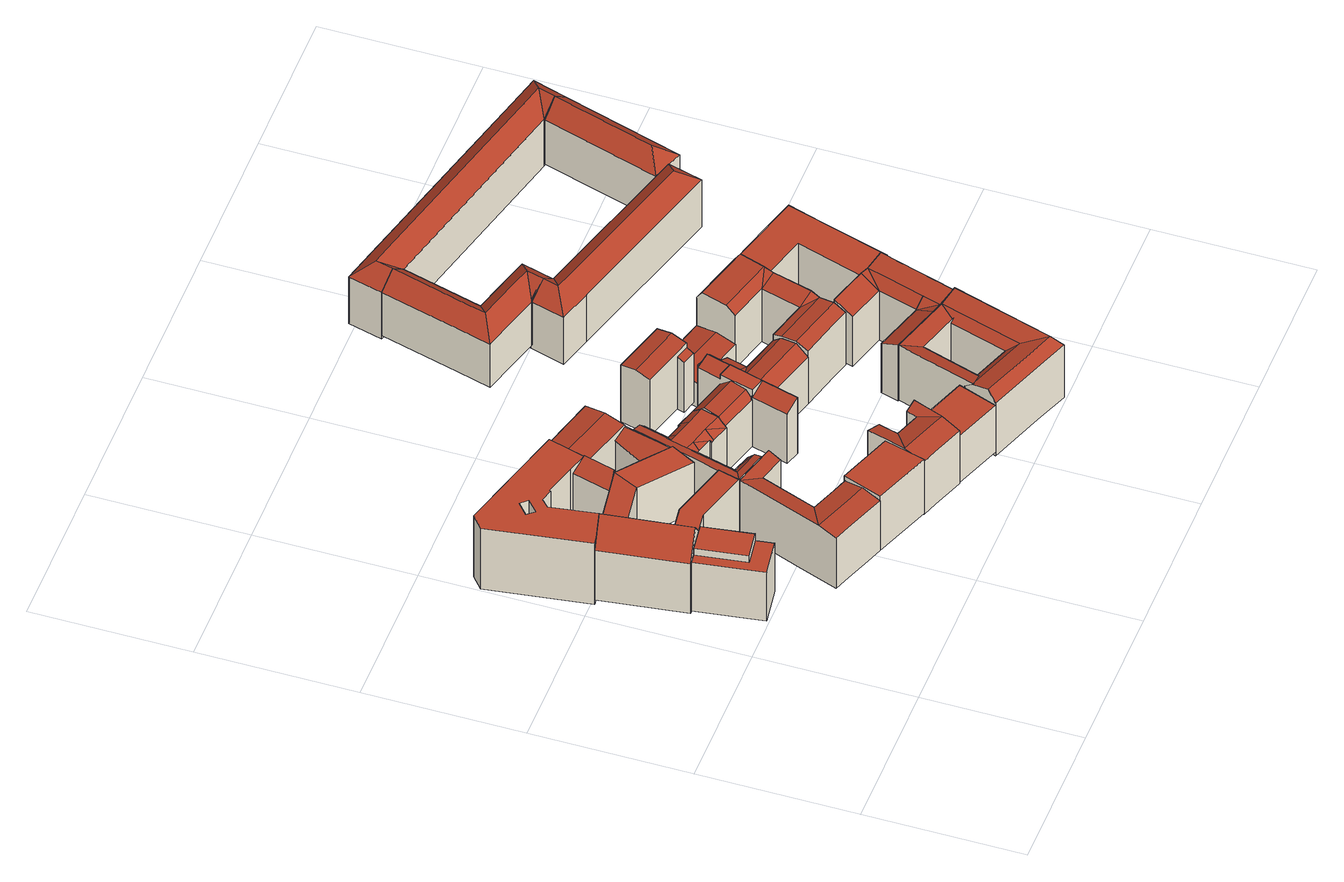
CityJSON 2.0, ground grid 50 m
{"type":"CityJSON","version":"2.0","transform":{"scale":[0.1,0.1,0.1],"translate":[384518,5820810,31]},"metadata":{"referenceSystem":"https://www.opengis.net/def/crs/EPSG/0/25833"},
"CityObjects":{
"building1":{"type":"Building","attributes":{"function":"1169","measuredHeight":21.77},"address":[{"locality":"Berlin","thoroughfareNumber":"14","thoroughfareName":"Mindener Str."}],"geometry":[{"type":"MultiSurface","lod":"2","boundaries":[[[0,1,2,3]],[[4,5,6,7,8,9,10,11]],[[12,13,5,4,14,15]],[[16,17,2,1,18,19]],[[20,21,22,23]],[[3,12,15,24,25,26,27,28,29,0]],[[21,26,25,22]],[[9,8,16,19,28,27,20,23,30,31]],[[19,18,1,0,29,28]],[[21,20,27,26]],[[5,13,12,3,2,17,16,8,7,6]],[[15,14,4,11,10,9,31,30,23,22,25,24]]],"semantics":{"surfaces":[{"type":"WallSurface"},{"type":"RoofSurface"},{"type":"GroundSurface"}],"values":[0,0,0,0,0,0,0,0,1,1,1,2]}}]},
"building2":{"type":"Building","attributes":{"function":"1231","measuredHeight":27.89},"address":[{"locality":"Berlin","thoroughfareNumber":"15","thoroughfareName":"Tegeler Weg"}],"geometry":[{"type":"MultiSurface","lod":"2","boundaries":[[[32,33,34,35]],[[36,37,38,39]],[[40,41,42,43]],[[44,45,46,47]],[[48,44,47,49]],[[50,51,48,49,52,53]],[[54,55,56,57,58,59]],[[45,40,43,46]],[[56,36,39,57]],[[60,61,32,35,62,63]],[[64,54,59,65]],[[53,66,42,41,67,50]],[[37,68,69,38]],[[33,70,71,72,73,34]],[[65,74,69,68,75,64]],[[71,60,63,72]],[[64,75,68,37,36,56,55,54]],[[67,41,40,45,50]],[[45,44,48,51,50]],[[70,61,60,71]],[[33,32,61,70]],[[74,65,59,58,57,39,38,69]],[[42,66,53,52,49,47,46,43]],[[35,34,73,72,63,62]]],"semantics":{"surfaces":[{"type":"WallSurface"},{"type":"RoofSurface"},{"type":"GroundSurface"}],"values":[0,0,0,0,0,0,0,0,0,0,0,0,0,0,0,0,1,1,1,1,1,2,2,2]}}]},
"building3":{"type":"Building","attributes":{"function":"1231","roofType":"1130","measuredHeight":24.07},"address":[{"locality":"Berlin","thoroughfareNumber":"17","thoroughfareName":"Osnabrücker Str."},{"locality":"Berlin","thoroughfareNumber":"16","thoroughfareName":"Tegeler Weg"},{"locality":"Berlin","thoroughfareNumber":"16","thoroughfareName":"Osnabrücker Str."}],"geometry":[{"type":"MultiSurface","lod":"2","boundaries":[[[76,77,78,79]],[[80,81,82,83,84,85,86,87,88,89,90],[91,92,93,94]],[[95,96,97,98,99,100,101,102,103,104,105],[106,107,108,109]],[[110,111,112,53]],[[80,90,95,105]],[[76,79,111,110]],[[94,93,107,106]],[[87,86,99,98]],[[81,80,105,104]],[[93,92,108,107]],[[89,88,97,96]],[[90,89,96,95]],[[83,82,103,102]],[[84,83,102,101]],[[78,77,53,112]],[[86,85,100,99]],[[88,87,98,97]],[[77,76,110,53]],[[85,84,101,100]],[[82,81,104,103]],[[91,94,106,109]],[[79,78,112,111]],[[92,91,109,108]]],"semantics":{"surfaces":[{"type":"RoofSurface"},{"type":"GroundSurface"},{"type":"WallSurface"}],"values":[0,0,1,1,2,2,2,2,2,2,2,2,2,2,2,2,2,2,2,2,2,2,2]}}]},
"building4":{"type":"Building","attributes":{"function":"1231","measuredHeight":20.92},"address":[{"locality":"Berlin","thoroughfareNumber":"13","thoroughfareName":"Mindener Str."}],"geometry":[{"type":"MultiSurface","lod":"2","boundaries":[[[113,114,115,116,117,118,119,120,121,122,123,124,125,126,127,128]],[[129,130,131,132,133,134,135,136]],[[129,136,135,134,137,138,139]],[[129,139,140,141,142,143]],[[144,145,141,140,146]],[[123,122,121,139,138,137]],[[141,116,115,114,113,128,130,129,143,142]],[[130,128,127,126,125,133,132,131]],[[137,134,133,125,124,123]],[[144,146,119,118]],[[146,140,120,119]],[[118,117,116,141,145,144]],[[140,139,121,120]]],"semantics":{"surfaces":[{"type":"GroundSurface"},{"type":"RoofSurface"},{"type":"WallSurface"}],"values":[0,1,1,1,1,2,2,2,2,2,2,2,2]}}]},
"building5":{"type":"Building","attributes":{"function":"1231","measuredHeight":21.42},"address":[{"locality":"Berlin","thoroughfareNumber":"12","thoroughfareName":"Mindener Str."}],"geometry":[{"type":"MultiSurface","lod":"2","boundaries":[[[147,148,149,150]],[[148,147,151,152]],[[150,149,125,153]],[[149,148,152,125]],[[147,150,153,151]],[[152,151,153,125]]],"semantics":{"surfaces":[{"type":"RoofSurface"},{"type":"WallSurface"},{"type":"GroundSurface"}],"values":[0,1,1,1,1,2]}}]},
"building6":{"type":"Building","attributes":{"function":"1231","measuredHeight":22.31},"address":[{"locality":"Berlin","thoroughfareNumber":"18","thoroughfareName":"Osnabrücker Str."}],"geometry":[{"type":"MultiSurface","lod":"2","boundaries":[[[154,155,156,157]],[[158,159,160,161,162,163]],[[164,158,163,165]],[[166,167,168,169]],[[167,154,157,168]],[[170,171,164,165,172,173]],[[160,170,173,161]],[[155,166,169,156]],[[168,157,156,169]],[[165,163,162,161,173,172]],[[167,166,155,154]],[[159,171,170,160]],[[158,164,171,159]]],"semantics":{"surfaces":[{"type":"WallSurface"},{"type":"GroundSurface"},{"type":"RoofSurface"}],"values":[0,0,0,0,0,0,0,0,1,1,2,2,2]}}]},
"building7":{"type":"Building","attributes":{"roofType":"2100","measuredHeight":21.36},"address":[{"country":"Germany","locality":"Berlin"}],"geometry":[{"type":"Solid","lod":"2","boundaries":[[[[174,175,176]],[[177,176,178]],[[179,180,181,182,183,184,185,186]],[[187,186,185,188]],[[189,190,191,184,183]],[[186,187,192]],[[193,194,195,196,179,186,192]],[[197,198,199,189,183,182]],[[194,200,195]],[[179,196,201]],[[180,179,201]],[[202,197,182,181]],[[203,175,174]],[[204,205,206,207]],[[205,208,209,206]],[[208,210,211,209]],[[212,213,214,215]],[[176,177,216,217]],[[199,198,218,219]],[[220,221,222,193,192,187,188,223,224,225]],[[226,227,201,196,195,200,228,229]],[[230,231,232,233,212,215,234,235,236,237,238,239]],[[240,227,226,229,228,241,222,221,220,225,224,242,207,206,209,211,243,217,216,244,245,246,247,116,248,238,237,236,235,234,215,214,249,250,251,252,253,254,219,218,255,256,257]],[[258,259,260,185,184,261,262,213,212,233,232,231,230,239,263]],[[203,210,208,205,204,264,223,188,185,260,259,258,175]],[[245,244,216,177,178,265,266,246]],[[174,176,217,243,211,210,203]],[[227,240,257,256,202,181,180,201]],[[252,251,250,267,268,191,190,253]],[[202,256,255,218,198,197]],[[194,193,222,241,228,200]],[[199,219,254,253,190,189]],[[267,250,249,214,213,262]],[[242,224,223,264,204,207]],[[246,266,269,270,116,247]],[[116,270,263,239,238,248]],[[268,267,262,261,184,191]],[[265,178,176,175,258,271]],[[269,266,265,271,258,263,270]]]],"semantics":{"surfaces":[{"type":"RoofSurface"},{"type":"WallSurface"},{"type":"GroundSurface"}],"values":[[0,0,0,0,0,0,0,0,0,0,0,0,0,1,1,1,1,1,1,1,1,1,2,0,0,1,1,1,1,1,1,1,1,1,1,1,0,0,0]]}}]},
"building8":{"type":"Building","attributes":{"function":"1231","measuredHeight":22.59},"address":[{"locality":"Berlin","thoroughfareNumber":"11","thoroughfareName":"Mindener Str."}],"geometry":[{"type":"MultiSurface","lod":"2","boundaries":[[[272,273,274,275,276,277,278,279,280,281,282,283,284,285,286,287]],[[288,289,290,291,292,293,294]],[[288,295,296,297,298,299,300,301]],[[288,301,300,299,302,289]],[[303,302,299,304,305]],[[289,302,287,286]],[[302,303,272,287]],[[292,283,282,281,280,279,295,288,294,293]],[[291,290,289,286,285,284]],[[295,279,278,277,276,298,297,296]],[[298,276,275,274,273,305,304,299]],[[303,305,273,272]],[[292,291,284,283]]],"semantics":{"surfaces":[{"type":"GroundSurface"},{"type":"RoofSurface"},{"type":"WallSurface"}],"values":[0,1,1,1,1,2,2,2,2,2,2,2,2]}}]},
"building9":{"type":"Building","attributes":{"function":"1231","measuredHeight":18.43},"address":[{"locality":"Berlin","thoroughfareNumber":"10","thoroughfareName":"Mindener Str."}],"geometry":[{"type":"MultiSurface","lod":"2","boundaries":[[[306,307,308,309]],[[310,306,309,311]],[[312,310,311,313]],[[307,312,313,308]],[[313,311,309,308]],[[310,312,307,306]]],"semantics":{"surfaces":[{"type":"WallSurface"},{"type":"GroundSurface"},{"type":"RoofSurface"}],"values":[0,0,0,0,1,2]}}]},
"building10":{"type":"Building","attributes":{"function":"1231","measuredHeight":22.23},"address":[{"locality":"Berlin","thoroughfareNumber":"20","thoroughfareName":"Osnabrücker Str."}],"geometry":[{"type":"MultiSurface","lod":"2","boundaries":[[[314,315,316,317,318,319,320]],[[321,322,323,324]],[[325,321,324,326]],[[327,328,329,314,320,330,331]],[[322,332,333,323]],[[334,327,331,335]],[[336,337,338,339]],[[332,325,326,333]],[[316,315,340,341,342,343,334,335,338,337,344,345]],[[336,339,346,347,318,317,348,349]],[[342,329,328,343]],[[319,318,347,346,339,338,335,331,330,320]],[[326,324,323,333]],[[325,332,322,321]],[[317,316,345,348]],[[348,345,344,349]],[[343,328,327,334]],[[349,344,337,336]],[[329,342,341,340,315,314]]],"semantics":{"surfaces":[{"type":"WallSurface"},{"type":"GroundSurface"},{"type":"RoofSurface"}],"values":[0,0,0,0,0,0,0,0,0,0,0,1,1,2,2,2,2,2,2]}}]},
"building11":{"type":"Building","attributes":{"function":"1231","measuredHeight":23.37},"address":[{"locality":"Berlin","thoroughfareNumber":"20","thoroughfareName":"Osnabrücker Str."}],"geometry":[{"type":"MultiSurface","lod":"2","boundaries":[[[350,351,352,353]],[[354,350,353,355,356,357,358,359,360]],[[357,361,362,363,364,358]],[[351,365,366,352]],[[367,368,363,362,369,370]],[[360,371,367,370,366,365,354]],[[356,355,353,352,366,370,369,362,361,357]],[[350,354,365,351]],[[358,364,363,368,372,359]],[[359,372,368,367,371,360]]],"semantics":{"surfaces":[{"type":"WallSurface"},{"type":"GroundSurface"},{"type":"RoofSurface"}],"values":[0,0,0,0,0,0,1,2,2,2]}}]},
"building12":{"type":"Building","attributes":{"function":"1231","measuredHeight":21.8},"address":[{"locality":"Berlin","thoroughfareNumber":"21","thoroughfareName":"Osnabrücker Str."}],"geometry":[{"type":"MultiSurface","lod":"2","boundaries":[[[373,374,375,376,377,378,379,380,381,382,383,384,385,386,387,388,389,390,391,392]],[[393,394,395,396,397,398]],[[399,400,401]],[[402,403,401,400]],[[404,405,406,407]],[[408,400,399,409,410]],[[410,409,399,395,394,393]],[[411,412,413,414,415,416]],[[417,418,419,413,412,411]],[[403,402,407,406]],[[417,411,416,390,389,388]],[[398,397,396,379,378,377]],[[400,408,374,373]],[[415,404,407,402,400,373,392,391]],[[405,404,415,414]],[[382,381,380,379,396,395,399,401,403,406,405,414,413,419,386,385,384,383]],[[416,415,391,390]],[[398,377,376,375,374,408,410,393]],[[388,387,386,419,418,417]]],"semantics":{"surfaces":[{"type":"GroundSurface"},{"type":"RoofSurface"},{"type":"WallSurface"}],"values":[0,1,1,1,1,1,1,1,1,2,2,2,2,2,2,2,2,2,2]}}]},
"building13":{"type":"Building","attributes":{"function":"1231","measuredHeight":24.67},"address":[{"locality":"Berlin","thoroughfareNumber":"9","thoroughfareName":"Mindener Str."},{"locality":"Berlin","thoroughfareNumber":"33A","thoroughfareName":"Kamminer Str."},{"locality":"Berlin","thoroughfareNumber":"33","thoroughfareName":"Kamminer Str."}],"geometry":[{"type":"MultiSurface","lod":"2","boundaries":[[[420,421,422,423,424,425,426,427]],[[428,429,430,431]],[[432,433,434,435]],[[433,436,437,434]],[[420,428,431,421]],[[438,439,425,424,440,441]],[[442,443,444,445]],[[446,447,448,449]],[[450,451,448,447,452,453]],[[435,454,450,453,455,432]],[[443,438,441,444]],[[442,445,456,457,430,429,458,459]],[[436,446,449,437]],[[440,424,423,422,421,431,430,457,456,445,444,441]],[[448,451,450,454,435,434,437,449]],[[452,447,446,436,453]],[[459,460,461,438,443,442]],[[428,420,427,462,463]],[[463,462,427,426,464,461]],[[458,465,463,461,460,459]],[[429,428,463,465,458]],[[461,464,426,425,439,438]],[[432,455,453,436,433]]],"semantics":{"surfaces":[{"type":"WallSurface"},{"type":"GroundSurface"},{"type":"RoofSurface"}],"values":[0,0,0,0,0,0,0,0,0,0,0,0,0,1,1,2,2,2,2,2,2,2,2]}}]},
"building14":{"type":"Building","attributes":{"function":"1231","measuredHeight":23.78},"address":[{"locality":"Berlin","thoroughfareNumber":"22","thoroughfareName":"Osnabrücker Str."}],"geometry":[{"type":"MultiSurface","lod":"2","boundaries":[[[466,467,468,469]],[[470,471,472,377,473,474]],[[475,476,470,474,477,478,479,480,481,482,483,484,485,486,487,488]],[[489,388,490,491,468,467,492,493]],[[494,374,495,376,377,472,496,497]],[[498,466,469,499]],[[494,498,499,374]],[[483,500,388,489,501,484]],[[468,491,490,388,500,483,482,481,480,479,478,477,474,473,377,376,495,374,499,469]],[[502,492,467,466,486]],[[486,466,487]],[[498,488,487,466]],[[485,503,493,492,502,486]],[[484,501,489,493,503,485]],[[475,504,497,496,505,476]],[[498,494,497,504,475]],[[476,505,496,472,471,470]],[[475,488,498]]],"semantics":{"surfaces":[{"type":"WallSurface"},{"type":"GroundSurface"},{"type":"RoofSurface"}],"values":[0,0,0,0,0,0,0,0,1,2,2,2,2,2,2,2,2,2]}}]},
"building15":{"type":"Building","attributes":{"function":"1231","measuredHeight":23.46},"address":[{"locality":"Berlin","thoroughfareNumber":"32","thoroughfareName":"Kamminer Str."}],"geometry":[{"type":"MultiSurface","lod":"2","boundaries":[[[506,507,508,509,510,511,512,513,514,515,516,517,518,519,520,521,522,523]],[[524,525,526]],[[514,513,512,527,528,529]],[[529,530,531,515,514]],[[532,527,512,511]],[[530,529,533]],[[526,534,506,523,522,521,535,536,524]],[[531,537,516,515]],[[507,506,534,538,539,540,541,532,511,510,509,508]],[[537,542,517,516]],[[535,521,520,519,518,517,542,543,544,545]],[[539,529,540]],[[545,546,525,524,536,535]],[[538,534,526,525]],[[529,528,527,532,541,540]],[[539,538,525,546,545,544,547,533]],[[544,543,531]],[[531,530,533,547,544]],[[539,533,529]],[[531,543,542,537]]],"semantics":{"surfaces":[{"type":"GroundSurface"},{"type":"WallSurface"},{"type":"RoofSurface"}],"values":[0,1,1,1,1,1,1,1,1,1,1,2,2,2,2,2,2,2,2,2]}}]},
"building16":{"type":"Building","attributes":{"function":"1231","measuredHeight":20.55},"address":[{"locality":"Berlin","thoroughfareNumber":"31","thoroughfareName":"Kamminer Str."},{"locality":"Berlin","thoroughfareNumber":"23","thoroughfareName":"Osnabrücker Str."}],"geometry":[{"type":"MultiSurface","lod":"2","boundaries":[[[548,549,550,551,552,553,554,555]],[[556,557,553,552]],[[558,559,555,554]],[[550,549,548,560,561,562]],[[562,563,556,552,551,550]],[[557,558,554,553]],[[559,560,548,555]],[[561,560,559,558,557,556,563,562]]],"semantics":{"surfaces":[{"type":"GroundSurface"},{"type":"WallSurface"},{"type":"RoofSurface"}],"values":[0,1,1,1,1,1,1,2]}}]},
"building17":{"type":"Building","attributes":{"function":"1231","measuredHeight":23.32},"address":[{"locality":"Berlin","thoroughfareNumber":"9","thoroughfareName":"Osnabrücker Str."},{"locality":"Berlin","thoroughfareNumber":"30","thoroughfareName":"Kamminer Str."},{"locality":"Berlin","thoroughfareNumber":"30A","thoroughfareName":"Kamminer Str."},{"locality":"Berlin","thoroughfareNumber":"29","thoroughfareName":"Kamminer Str."},{"locality":"Berlin","thoroughfareNumber":"29A","thoroughfareName":"Kamminer Str."},{"locality":"Berlin","thoroughfareNumber":"9A","thoroughfareName":"Osnabrücker Str."},{"locality":"Berlin","thoroughfareNumber":"10","thoroughfareName":"Osnabrücker Str."},{"locality":"Berlin","thoroughfareNumber":"3A","thoroughfareName":"Herschelstr."},{"locality":"Berlin","thoroughfareNumber":"3B","thoroughfareName":"Herschelstr."},{"locality":"Berlin","thoroughfareNumber":"29B","thoroughfareName":"Kamminer Str."},{"locality":"Berlin","thoroughfareNumber":"11","thoroughfareName":"Osnabrücker Str."},{"locality":"Berlin","thoroughfareNumber":"1","thoroughfareName":"Herschelstr."},{"locality":"Berlin","thoroughfareNumber":"2","thoroughfareName":"Herschelstr."},{"locality":"Berlin","thoroughfareNumber":"3","thoroughfareName":"Herschelstr."}],"geometry":[{"type":"MultiSurface","lod":"2","boundaries":[[[564,565,566,567]],[[568,569,570]],[[571,572,573,574]],[[571,574,575,576,577,578,579,580]],[[581,582,583,569,568,584,585]],[[586,587,588,589,590,591]],[[588,592,593]],[[577,594,595]],[[578,577,595,596]],[[597,592,588,587,586]],[[567,566,598,599]],[[600,601,582,581,602,603]],[[574,604,594,577,576,575]],[[591,597,586]],[[573,604,574]],[[581,585,584,568,605,606,607]],[[603,602,581,607,608]],[[589,588,593,609]],[[605,568,570,610]],[[565,598,566]],[[606,605,611,612]],[[609,593,592,613,614,615]],[[571,580,616,617]],[[564,567,599,618,619,620]],[[598,565,621,622]],[[605,610,623,611]],[[592,597,624,613]],[[596,595,594,625,626,627]],[[565,564,620,621]],[[578,596,627,628]],[[594,604,629,625]],[[580,579,630,616]],[[608,607,631,632]],[[610,570,569,633,634,623]],[[604,573,572,635,636,629]],[[591,590,637,638]],[[569,583,582,639,640,633]],[[589,609,615,641]],[[597,591,638,624]],[[590,589,641,637]],[[579,578,628,630]],[[599,598,622,618]],[[572,571,617,635]],[[600,603,608,632,642,643]],[[607,606,612,631]],[[643,644,639,582,601,600]],[[620,619,618,622,621]],[[638,637,641,615,614,613,624]],[[636,635,617,616,630,628,627,626,625,629]],[[611,623,634,633,640,639,644,643,642,632,631,612]]],"semantics":{"surfaces":[{"type":"RoofSurface"},{"type":"WallSurface"},{"type":"GroundSurface"}],"values":[0,0,0,0,0,0,0,0,0,0,0,0,0,0,0,0,0,0,0,0,1,1,1,1,1,1,1,1,1,1,1,1,1,1,1,1,1,1,1,1,1,1,1,1,1,1,2,2,2,2]}}]}
},
"vertices":[
[249,576,241],[159,563,241],[159,563,215],[249,576,215],[136,503,23],[136,503,215],[128,558,215],[109,686,215],[105,718,215],[105,718,23],[109,686,23],[128,558,23],[256,521,215],[167,508,215],[167,508,23],[256,521,23],[136,722,215],[140,690,215],[140,690,241],[136,722,241],[300,744,54],[305,712,54],[305,712,23],[300,744,23],[249,576,23],[230,702,23],[230,702,54],[226,734,54],[226,734,241],[230,702,241],[226,734,23],[136,722,23],
[92,716,221],[55,991,221],[55,991,24],[92,716,24],[442,692,239],[273,740,239],[273,740,24],[442,692,24],[157,936,221],[149,1005,244],[149,1005,23],[157,936,23],[483,841,221],[332,961,221],[332,961,23],[483,841,23],[503,912,244],[503,912,23],[349,1034,244],[424,975,244],[424,975,23],[349,1034,23],[273,812,239],[450,762,239],[460,759,239],[460,759,24],[450,762,24],[273,812,24],[223,735,221],[158,725,303],[158,725,24],[223,735,24],[201,803,239],[201,803,24],[257,1020,23],[257,1020,244],[209,732,239],[209,732,24],[121,1000,303],[187,1010,221],[187,1010,24],[121,1000,24],[206,760,24],[206,760,239],
[287,1025,228],[349,1034,254],[376,1133,254],[321,1149,228],[409,1250,250],[47,1351,250],[6,1315,250],[53,990,250],[174,1008,250],[150,1165,250],[171,1187,250],[212,1176,250],[214,1180,250],[311,1152,250],[376,1133,250],[120,1190,250],[100,1213,250],[137,1245,250],[157,1223,250],[376,1133,9],[311,1152,9],[214,1180,9],[212,1176,9],[171,1187,9],[150,1165,9],[174,1008,9],[53,990,9],[6,1315,9],[47,1351,9],[409,1250,9],[157,1223,9],[137,1245,9],[100,1213,9],[120,1190,9],[287,1025,23],[321,1149,23],[376,1133,23],
[348,421,22],[370,481,22],[433,651,22],[448,692,22],[504,677,22],[589,654,22],[574,613,22],[489,636,22],[425,461,22],[506,431,22],[556,413,22],[534,353,22],[511,293,22],[461,311,22],[380,341,22],[326,361,22],[348,421,231],[326,361,219],[380,341,219],[461,311,219],[511,293,219],[534,353,231],[484,371,231],[402,401,231],[556,413,219],[506,431,219],[425,461,219],[489,636,219],[448,692,231],[433,651,231],[370,481,231],[589,654,231],[504,677,231],[574,613,219],
[729,353,236],[556,417,236],[511,293,236],[694,225,236],[729,353,22],[556,417,22],[694,225,22],
[505,1088,211],[549,1076,232],[549,1076,24],[505,1088,24],[373,1121,236],[391,1186,246],[409,1250,236],[409,1250,23],[391,1186,23],[373,1121,23],[548,1072,236],[548,1072,23],[503,912,232],[433,968,211],[433,968,24],[503,912,24],[584,1202,236],[566,1137,246],[566,1137,23],[584,1202,23],
[511,727,202],[510,727,202],[511,727,203],[569,710,203],[562,687,229],[610,851,230],[670,834,230],[685,888,230],[625,904,230],[564,921,230],[538,928,230],[523,875,230],[549,867,230],[543,846,209],[537,847,209],[572,947,208],[568,948,208],[568,949,207],[590,833,209],[593,832,209],[593,830,207],[601,823,203],[602,823,203],[634,936,203],[626,938,203],[624,932,208],[592,826,203],[662,806,203],[694,919,203],[511,729,202],[523,808,212],[529,807,206],[529,807,22],[523,808,22],[511,744,206],[511,744,22],[508,742,209],[508,742,22],[503,911,236],[539,1042,236],[539,1042,22],[503,911,22],[569,710,22],[511,727,22],[626,938,22],[624,932,22],[543,846,22],[590,833,22],[593,832,22],[534,848,212],[534,848,22],[537,847,22],[602,823,22],[662,806,22],[592,826,22],[601,823,22],[449,717,236],[460,759,236],[486,851,236],[487,855,236],[487,855,22],[486,851,22],[460,759,22],[449,717,22],[442,694,22],[442,694,236],[670,834,22],[593,830,22],[532,842,22],[511,729,22],[562,687,22],[562,686,22],[555,663,22],[470,686,22],[443,694,22],[567,1033,22],[588,1027,22],[569,955,22],[568,949,22],[568,948,22],[572,947,22],[634,936,22],[694,919,22],[685,888,22],[477,709,230],[484,735,230],[515,847,230],[547,961,230],[567,1033,230],[443,694,236],[532,842,212],[562,686,230],[555,663,236],[588,1027,208],[569,955,207],[470,686,236],[448,692,236],[503,702,230],
[870,338,18],[903,327,18],[890,292,18],[867,231,18],[845,170,18],[813,182,18],[744,207,18],[694,225,18],[711,288,18],[728,352,18],[736,380,18],[744,411,18],[795,395,18],[786,364,18],[778,333,18],[858,304,18],[711,288,244],[778,333,226],[786,364,226],[795,395,226],[744,411,244],[736,380,244],[728,352,244],[694,225,226],[744,207,226],[813,182,226],[845,170,226],[867,231,244],[835,243,244],[761,270,244],[858,304,226],[870,338,226],[890,292,244],[903,327,244],
[995,115,206],[845,170,206],[845,170,21],[995,115,21],[1039,238,206],[1039,238,21],[890,292,206],[890,292,21],
[839,760,243],[793,773,243],[793,773,206],[663,810,206],[663,810,21],[793,773,21],[839,760,21],[791,776,216],[839,762,243],[839,762,21],[791,776,21],[758,657,216],[758,657,21],[890,943,241],[869,867,241],[869,867,243],[869,867,21],[890,943,21],[806,643,243],[806,643,21],[844,956,225],[844,956,21],[693,917,206],[822,880,206],[822,880,21],[693,917,21],[799,794,243],[812,844,243],[822,880,243],[822,880,225],[812,844,239],[799,794,232],[683,880,21],[669,831,21],[669,831,232],[683,880,239],
[901,987,219],[855,999,219],[855,999,23],[901,987,23],[908,1010,229],[908,1010,23],[921,1060,23],[935,1109,23],[935,1109,246],[921,1060,257],[908,1010,246],[889,1122,23],[762,1158,23],[762,1158,246],[889,1122,246],[862,1023,229],[862,1023,23],[734,1059,246],[748,1108,257],[748,1108,23],[734,1059,23],[862,1023,246],[875,1073,257],
[922,835,9],[1048,800,9],[1041,773,9],[1027,723,9],[1016,684,9],[890,720,9],[832,736,9],[843,774,9],[857,824,9],[864,851,9],[882,916,9],[899,975,9],[917,1040,9],[935,1104,9],[993,1088,9],[1118,1054,9],[1100,989,9],[1082,924,9],[957,959,9],[940,900,9],[1027,723,226],[901,758,226],[843,774,226],[832,736,194],[890,720,194],[1016,684,194],[857,824,218],[922,835,194],[864,851,224],[940,900,194],[882,916,224],[957,959,172],[899,975,179],[882,916,179],[940,900,172],[1048,800,194],[915,808,218],[1041,773,218],[1100,989,117],[975,1024,117],[917,1040,117],[899,975,106],[957,959,106],[1082,924,106],[1118,1054,106],[993,1088,106],[935,1104,106],
[1033,221,214],[1033,221,6],[1023,194,6],[1004,140,6],[995,115,6],[995,115,214],[1004,140,253],[1023,194,238],[1204,158,214],[1275,392,214],[1275,392,6],[1204,158,6],[1304,383,238],[1288,333,222],[1288,333,20],[1304,383,20],[1135,379,222],[1135,379,20],[1282,9,214],[1172,50,214],[1172,50,6],[1282,9,6],[1386,357,214],[1314,118,214],[1314,118,6],[1386,357,6],[1071,176,222],[1025,192,238],[1025,192,20],[1071,176,20],[1105,444,20],[1089,394,20],[1089,394,238],[1105,444,238],[1151,429,20],[1151,429,238],[1361,365,6],[1303,383,6],[1303,383,238],[1361,365,253],[1289,127,253],[1264,44,253],[1196,130,238],[1224,120,238],[1179,75,253],[1232,148,238],
[1211,891,217],[1083,926,217],[1083,926,9],[1211,891,9],[1200,635,217],[1145,650,217],[1016,684,217],[1145,650,9],[1200,635,9],[1224,721,227],[1211,673,234],[1211,673,9],[1224,721,9],[1232,750,9],[1266,875,9],[1275,905,9],[1296,984,9],[1302,1003,9],[1302,1003,217],[1296,984,247],[1275,905,242],[1266,875,237],[1232,750,237],[1118,1054,217],[1112,1035,9],[1091,956,9],[1091,956,242],[1112,1035,247],[1048,800,217],[1040,771,9],[1027,723,234],[1040,771,227],[1176,765,217],[1176,765,9],[1246,1018,9],[1246,1018,217],[1219,920,242],[1241,999,247],[1168,736,227],[1155,688,234],
[1386,357,16],[1356,367,16],[1296,385,16],[1265,395,16],[1140,433,16],[1104,444,16],[1121,501,16],[1157,490,16],[1282,452,16],[1319,576,16],[1194,613,16],[1213,674,16],[1338,637,16],[1369,628,16],[1429,610,16],[1460,601,16],[1441,539,16],[1404,415,16],[1404,415,211],[1373,424,250],[1404,415,210],[1121,501,210],[1157,490,210],[1282,452,210],[1282,452,211],[1319,576,211],[1104,444,238],[1313,442,240],[1386,357,210],[1460,601,211],[1441,539,211],[1194,613,211],[1356,367,250],[1296,385,240],[1265,395,238],[1140,433,238],[1213,674,245],[1338,637,245],[1369,628,240],[1429,610,250],[1410,548,250],[1350,566,240],
[1301,1003,9],[1453,961,9],[1559,931,9],[1527,825,9],[1460,601,9],[1354,633,9],[1421,855,9],[1272,896,9],[1460,601,214],[1354,633,214],[1421,855,214],[1272,896,214],[1301,1003,214],[1453,961,214],[1559,931,214],[1527,825,214],
[1676,1703,194],[1564,1332,194],[1632,1367,243],[1730,1690,243],[1037,1534,244],[968,1496,195],[1022,1481,244],[896,2019,195],[866,1911,195],[921,1897,243],[935,1951,243],[989,1938,243],[1693,1758,243],[1746,1745,243],[1816,1785,195],[1709,1812,195],[1004,1992,195],[837,1589,244],[769,1551,195],[877,1521,195],[983,1549,244],[891,1574,244],[1553,1274,244],[1062,1414,244],[1008,1430,244],[939,1390,196],[1047,1359,196],[1592,1203,196],[1078,1469,196],[1024,1484,244],[1677,1705,195],[1730,1691,243],[1784,1677,195],[1623,1313,196],[1669,1296,194],[1784,1678,194],[867,1911,195],[798,1658,195],[852,1643,244],[921,1897,244],[975,1883,195],[1106,1573,195],[997,1603,195],[906,1628,195],[975,1884,195],[970,1500,196],[1077,1466,195],[1106,1573,24],[997,1603,24],[1078,1469,10],[1024,1484,10],[970,1500,10],[1004,1992,10],[896,2019,10],[1784,1678,21],[1730,1690,21],[1676,1703,21],[1564,1332,21],[1669,1296,21],[1077,1466,24],[1623,1313,10],[1677,1705,10],[1730,1691,10],[1784,1677,10],[1816,1785,10],[975,1883,10],[1709,1812,10],[906,1628,24],[975,1884,24],[968,1496,24],[1022,1481,24],[866,1911,10],[921,1897,10],[1047,1359,10],[1592,1203,10],[769,1551,24],[877,1521,24],[939,1390,10],[921,1897,24],[867,1911,24],[798,1658,24]
]}
